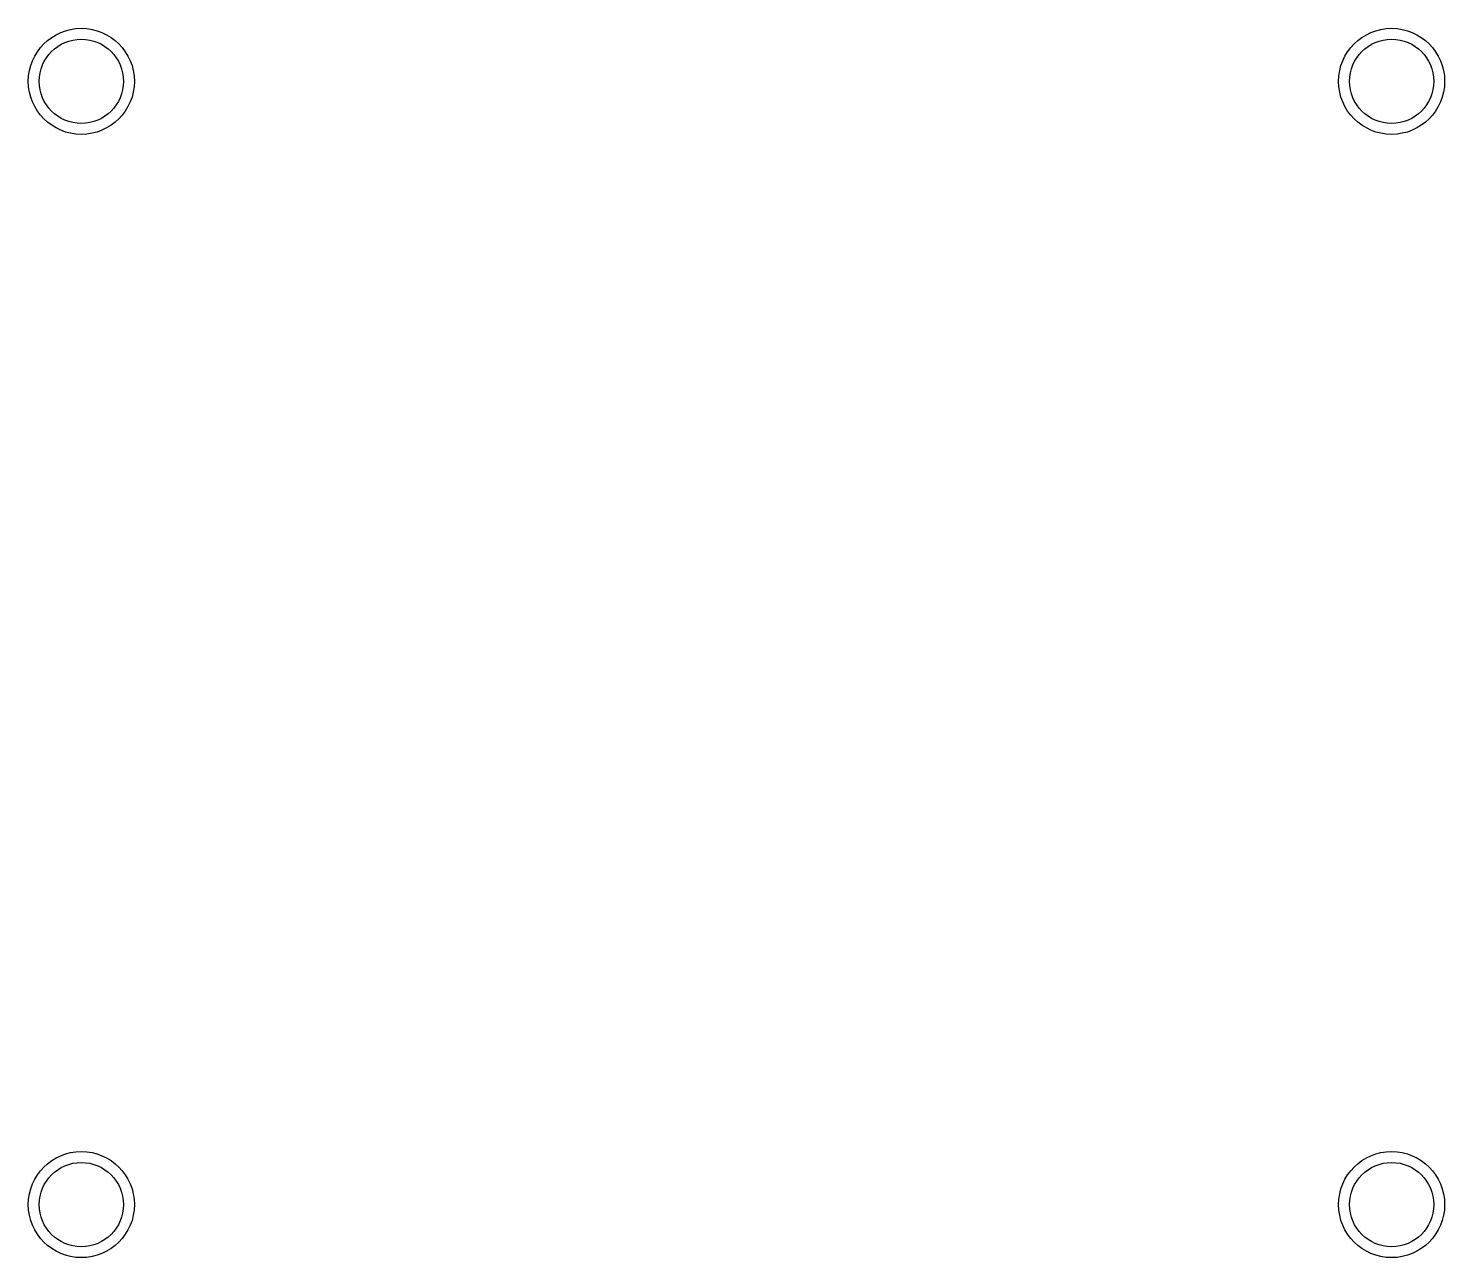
# Model space of a CAD drawing. Header units: millimetres. Extents: x -11.3 to 11.4, y -9.8 to 9.9.
import ezdxf

# ---------------------------------------------------------------- set-up
doc = ezdxf.new("R2010")
doc.units = ezdxf.units.MM
doc.layers.get('0').update_dxf_attribs({"linetype": 'CONTINUOUS'})

msp = doc.modelspace()

# ---------------------------------------------------------------- linework, layer by layer
for centre, radius in [((-10.454, 9.008), 0.85), ((10.546, 9.008), 0.85), ((-10.454, 9.008), 0.675), ((10.546, 9.008), 0.675), ((-10.454, -8.992), 0.85), ((10.546, -8.992), 0.85), ((-10.454, -8.992), 0.675), ((10.546, -8.992), 0.675)]:
    msp.add_circle(centre, radius)

doc.saveas('drawing.dxf')
